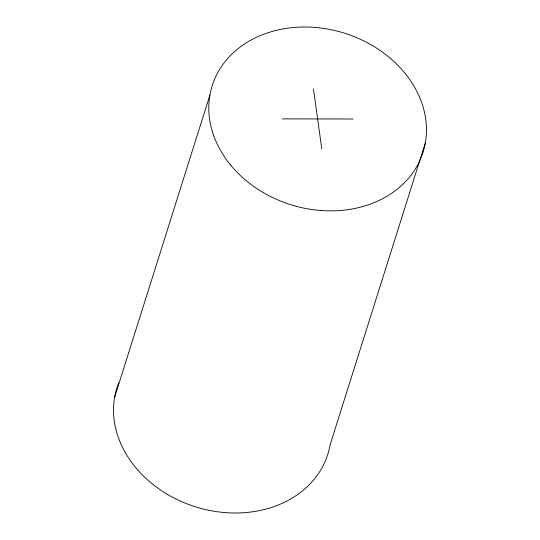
<?xml version="1.0" encoding="UTF-8"?>
<svg xmlns="http://www.w3.org/2000/svg" width="540" height="540" viewBox="0 0 540 540"><rect width="100%" height="100%" fill="white"/><g stroke="black" fill="none" stroke-linecap="round" stroke-linejoin="round"><path stroke-width="0.81" d="M114.676 397.116L209.932 94.993M425.324 142.884L330.068 445.007A110.538 89.876 17.5 0 1 197.694 507.499A110.538 89.876 17.5 0 1 118.827 382.57M282.353 118.888L352.904 118.989M313.47 88.931L321.786 148.946M230.398 164.774A110.538 89.876 17.5 0 0 417.602 165.038A110.538 89.876 17.5 0 0 304.891 27A110.538 89.876 17.5 0 0 230.398 164.774"/></g></svg>
